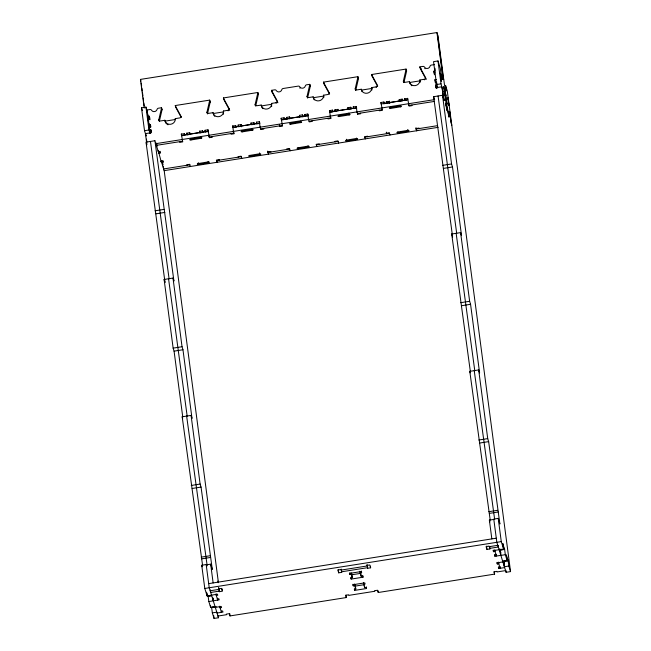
<?xml version="1.0" encoding="UTF-8"?>
<svg xmlns="http://www.w3.org/2000/svg" width="651" height="651" viewBox="0 0 651 651"><rect width="100%" height="100%" fill="white"/><g stroke="black" fill="none" stroke-linecap="round" stroke-linejoin="round"><path stroke-width="0.98" d="M207.466 113.925L210.2 102.109A1.514 1.392 -17.2 0 0 210.192 101.808L209.671 100.116L175.274 105.543A1.514 1.392 -17.2 0 0 175.388 105.934L181.019 116.326A1.505 1.383 -17.2 0 1 179.717 117.929L175.274 118.628A5.265 4.834 -17.2 0 1 170.717 124.26A5.265 4.834 -17.2 0 1 164.898 120.272L160.447 120.972A1.505 1.383 -17.2 0 1 158.787 119.833L161.505 108.123A1.505 1.383 -17.2 0 0 161.513 107.724L158.388 108.212A1.505 1.383 -17.2 0 0 157.111 109.352A3.011 2.767 -17.2 0 1 151.52 110.239A1.505 1.383 -17.2 0 0 149.999 109.539L146.874 110.035L148.241 118.14L149.73 117.904L149.966 119.735M355.706 90.497L358.449 78.681A1.514 1.392 -17.2 0 0 358.441 78.38L357.92 76.688L323.523 82.116A1.514 1.392 -17.2 0 0 323.637 82.506L329.268 92.898A1.505 1.383 -17.2 0 1 327.966 94.501L323.514 95.201A5.265 4.834 -17.2 0 1 318.966 100.832A5.265 4.834 -17.2 0 1 313.139 96.844L308.696 97.544A1.505 1.383 -17.2 0 1 307.028 96.405L309.754 84.695A1.497 1.375 -17.2 0 0 309.77 84.394L306.637 84.785A1.505 1.383 -17.2 0 0 305.36 85.924A3.011 2.767 -17.2 0 1 299.769 86.811A1.505 1.383 -17.2 0 0 298.248 86.111L283.104 88.503A1.505 1.383 -17.2 0 0 281.826 89.643A3.011 2.767 -17.2 0 1 276.236 90.53A1.505 1.383 -17.2 0 0 274.714 89.83L271.589 90.326A1.481 1.359 -17.2 0 0 271.662 90.619L277.334 101.1A1.505 1.383 -17.2 0 1 276.032 102.712L271.581 103.411A5.265 4.834 -17.2 0 1 267.024 109.034A5.265 4.834 -17.2 0 1 261.206 105.055L256.754 105.755A1.505 1.383 -17.2 0 1 255.094 104.616L257.812 92.906A1.505 1.383 -17.2 0 0 257.829 92.499L223.431 97.935A1.497 1.375 -17.2 0 0 223.545 98.317L229.176 108.709A1.505 1.383 -17.2 0 1 227.874 110.32L223.423 111.02A5.265 4.834 -17.2 0 1 218.874 116.651A5.265 4.834 -17.2 0 1 213.048 112.664L208.605 113.364A1.505 1.383 -17.2 0 1 206.937 112.224L209.671 100.417A1.514 1.392 -17.2 0 0 209.671 100.116M159.308 121.534L162.026 109.824A1.505 1.383 -17.2 0 0 162.042 109.417L161.513 107.724M255.843 105.34L258.341 94.598A1.505 1.383 -17.2 0 0 258.349 94.2L257.829 92.499M307.557 98.106L310.275 86.396A1.497 1.375 -17.2 0 0 310.291 86.095L309.762 84.296M355.625 90.212L355.186 88.796L357.92 76.989A1.514 1.392 -17.2 0 0 357.92 76.688M403.775 82.604L403.343 81.188L406.061 69.478A1.505 1.383 -17.2 0 0 406.069 69.071L371.68 74.507A1.497 1.375 -17.2 0 0 371.794 74.889L377.425 85.281A1.505 1.383 -17.2 0 1 376.123 86.892L371.672 87.592A5.265 4.834 -17.2 0 1 367.115 93.223A5.265 4.834 -17.2 0 1 361.297 89.236L356.846 89.936A1.505 1.383 -17.2 0 1 355.186 88.796M404.092 81.912L406.582 71.171A1.505 1.383 -17.2 0 0 406.598 70.772L406.069 69.071M144.221 108.066L140.445 79.406L436.943 32.55L437.993 35.943L443.713 79.43M146.149 135.978L144.522 130.696L141.503 107.806L145.954 107.106L147.395 111.76M490.211 520.157L469.786 371.347L478.68 369.939L487.721 438.611L488.649 441.622L499.895 523.998L498.218 518.383L493.775 519.091L496.827 542.307L506.104 572.294L510.555 571.594L447.27 90.937L445.553 85.371L446.277 90.863L444.527 85.208L443.803 79.715L442.053 74.059L442.778 79.552L441.028 73.888L440.304 68.396L438.001 60.95L433.55 61.65L436.561 84.54L437.651 88.064M403.343 81.188A1.505 1.383 -17.2 0 0 405.003 82.327L409.455 81.627A5.265 4.834 -17.2 0 0 415.273 85.606A5.265 4.834 -17.2 0 0 419.83 79.983L424.273 79.284A1.505 1.383 -17.2 0 0 425.575 77.672L419.911 67.191A1.481 1.359 -17.2 0 1 419.83 66.898L422.963 66.402A1.505 1.383 -17.2 0 1 424.476 67.102A3.011 2.767 -17.2 0 0 430.067 66.215A1.505 1.383 -17.2 0 1 431.344 65.076L434.469 64.587M309.502 86.111L310.283 85.989M421.14 68.469L420.359 68.599A1.481 1.359 -17.2 0 0 420.432 68.884L426.104 79.373L425.664 77.957M147.72 116.448L149.201 116.212L149.73 117.904M434.282 74.255L433.835 71.228L435.316 70.992M433.835 71.228L434.355 72.928L435.104 72.806M149.095 125.765L148.078 119.19L149.649 119.239M164.898 120.272L165.159 121.119L175.534 119.483L175.274 118.628M213.048 112.664L213.316 113.51L223.692 111.874L223.423 111.02M261.206 105.055L261.466 105.901L271.841 104.258L271.581 103.411M313.139 96.844L313.4 97.691L323.783 96.055L323.514 95.201M361.297 89.236L361.557 90.082L371.933 88.446L371.672 87.592M409.455 81.627L409.715 82.474L420.09 80.83L419.83 79.983M148.835 124.911L150.316 124.683L150.755 126.091M435.397 82.726L434.949 79.699L436.43 79.463M148.867 126.693L150.845 126.375M151.537 131.64L150.055 131.876L149.527 130.176L149.193 127.661L150.682 127.425L150.316 124.683M435.307 82.441L436.797 82.213M150.088 129.297L150.267 133.536M144.522 130.696L148.965 129.988L150.055 133.512M436.561 84.54L441.012 83.841L443.005 91.864L442.835 91.303M149.527 130.176L151.008 129.94L151.447 131.356M436.089 87.991L435.641 84.964L437.122 84.728L436.959 83.466M435.641 84.964L436.17 86.656L437.562 86.144M146.825 144.115L145.442 133.626L151.374 132.69L151.008 129.94M436.007 87.706L441.931 86.77L443.437 98.211M179.603 141.772L179.774 142.341L182.744 141.869L181.312 134.033L184.363 133.846M187.016 134.83L186.747 133.178L189.71 132.706L190.238 134.407M199.947 133.081L199.597 131.144L202.648 130.957M205.301 131.941L205.032 130.281L207.994 129.818L208.515 131.51L206.294 131.868M233.432 131.486L232.7 125.912L235.752 125.724M238.404 126.709L238.136 125.049L241.106 124.585L241.627 126.278L239.405 126.636M241.106 124.585L241.285 125.96L251.164 124.398L250.985 123.023L254.036 122.836M256.689 123.82L256.421 122.16L259.383 121.696L259.912 123.389M279.417 125.993L279.596 126.563L282.558 126.091L281.126 118.262L284.096 117.79L284.617 119.491M286.831 119.052L286.562 117.4L289.532 116.928L290.053 118.628L288.572 118.864M299.729 117.164L299.411 115.365L302.381 114.901L302.951 116.944M304.847 114.511L307.809 114.039L308.338 115.74L305.376 116.204L304.847 114.511L305.116 116.163M329.552 110.605L332.523 110.133L333.043 111.834L330.081 112.306L329.552 110.605L330.285 116.179M335.257 111.402L334.988 109.742L338.04 109.563M348.155 109.514L347.837 107.716L350.808 107.244L351.239 108.66M353.542 108.514L353.273 106.854L356.325 106.674M379.24 110.222L379.419 110.792L382.381 110.32L380.949 102.484L383.911 102.012L384.44 103.712L383.699 103.826M386.653 103.281L386.385 101.621L389.436 101.442M399.234 99.595L402.196 99.123L402.725 100.824L399.755 101.287L399.234 99.595L399.543 101.393M404.938 100.392L404.67 98.732L407.721 98.553M184.274 133.561L184.453 134.936L186.927 134.545M189.71 132.706L189.889 134.082L199.776 132.519M202.559 130.672L202.738 132.047L205.211 131.657M235.67 125.44L235.849 126.815L238.315 126.424M253.947 122.551L254.134 123.926L256.6 123.535M284.096 117.79L284.275 119.166L286.749 118.775M289.532 116.928L289.711 118.303L299.59 116.741M302.381 114.901L302.56 116.277L305.026 115.886M332.523 110.133L332.702 111.508L335.175 111.118M348.016 109.091L338.138 110.654L337.959 109.278M350.808 107.244L350.987 108.619L353.452 108.229M383.911 102.012L384.09 103.387L386.564 102.996M389.347 101.157L389.526 102.532L399.413 100.97M402.196 99.123L402.375 100.498L404.849 100.108M181.499 135.489L208.182 131.266M232.895 127.368L259.578 123.145M281.322 119.711L308.004 115.487M329.748 112.062L356.431 107.838M381.136 103.94L407.819 99.717M184.803 135.262L181.832 135.733L181.312 134.033M186.747 133.178L187.268 134.871L188.749 134.635M203.079 132.373L200.117 132.845L199.597 131.144M236.191 127.14L233.229 127.612L232.7 125.912M254.476 124.251L251.514 124.723L250.985 123.023M258.919 123.552L256.95 123.861L256.421 122.16M283.877 119.605L281.655 119.955L281.126 118.262M300.925 116.911L302.902 116.594M334.988 109.742L335.517 111.443L336.998 111.207M351.328 108.945L348.366 109.417L347.837 107.716M354.543 108.44L356.764 108.082M387.646 103.208L389.876 102.85M406.672 100.197L405.191 100.433L404.67 98.732M154.922 140.73L146.027 142.138L165.037 282.485L164.109 279.466L173.003 278.067L173.931 281.077L154.922 140.73L158.421 152.041L159.902 151.813L160.252 152.944L158.364 153.237M452.242 234.051L433.623 96.69L442.517 95.282L444.153 100.563L443.616 97.251M155.719 143.684L434.673 99.603M156.248 145.385L182.557 141.226M233.953 133.105L209.24 137.003L208.719 135.31M260.636 128.882L282.379 125.448M309.062 121.232L330.806 117.798M357.489 113.575L382.194 109.677M434.217 101.45L408.877 105.454L408.356 103.761M207.994 129.818L209.427 137.654L212.389 137.182L212.218 136.62M356.96 111.882L357.676 114.226L360.638 113.754L360.467 113.193M160.87 161.35L162.758 161.049L163.108 162.18L161.627 162.416L161.407 160.773M163.539 168.959L189.848 164.801M241.244 156.679L216.531 160.585L217.06 162.278M289.671 149.022L267.927 152.464L267.748 151.089M316.353 144.807L338.097 141.373M364.78 137.158L389.485 133.252M407.77 130.363L397.899 132.007A1.131 0.439 -7.5 0 0 396.915 132.601A1.131 0.439 -7.5 0 0 398.16 132.853L408.047 131.29A1.131 0.439 -7.5 0 0 409.023 130.688A1.131 0.439 -7.5 0 0 407.778 130.444L408.031 131.209L398.152 132.771L397.891 131.925M415.989 127.661L416.176 129.036L437.61 125.643M198.254 163.474L198.514 164.321L208.393 162.758L208.133 161.912L198.262 163.556A1.131 0.439 -7.5 0 0 197.277 164.15A1.131 0.439 -7.5 0 0 198.522 164.402L208.41 162.84A1.131 0.439 -7.5 0 0 209.386 162.237A1.131 0.439 -7.5 0 0 208.141 161.993M308.078 145.954L308.216 146.988L298.329 148.55L298.068 147.696M346.495 140.046L346.755 140.893L356.642 139.33L356.382 138.484L346.503 140.128A1.131 0.439 -7.5 0 0 345.526 140.722A1.131 0.439 -7.5 0 0 346.771 140.974L356.65 139.412A1.131 0.439 -7.5 0 0 357.635 138.809A1.131 0.439 -7.5 0 0 356.39 138.565M259.537 153.872A1.131 0.439 -7.5 0 1 260.774 154.116A1.131 0.439 -7.5 0 1 259.798 154.718L249.911 156.281A1.131 0.439 -7.5 0 1 248.674 156.028A1.131 0.439 -7.5 0 1 249.65 155.434L259.529 153.791L259.79 154.637L249.903 156.199L249.642 155.353M164.06 170.66L438.139 127.344M155.068 210.802L163.962 209.394M442.664 165.354L451.558 163.946L452.494 166.965L461.535 235.629L460.599 232.61L451.704 234.018L470.323 371.379M155.996 213.821L164.89 212.413M443.6 168.373L452.494 166.965M164.109 279.466L173.142 348.13L182.044 346.731L182.972 349.742L192.012 418.414L191.077 415.395L182.182 416.795L202.616 565.605M460.745 302.682L469.64 301.275L470.567 304.294L479.608 372.958L478.68 369.939M173.142 348.13L174.077 351.149L182.972 349.742M461.673 305.701L470.567 304.294M191.223 485.467L200.117 484.059L201.053 487.078L212.299 569.446L210.664 564.165L206.221 564.873M478.819 440.011L487.721 438.611M192.159 488.478L201.053 487.078M479.754 443.03L488.649 441.622M201.2 557.15L210.094 555.742M488.795 511.694L497.69 510.286M201.72 558.843L210.615 557.435M489.324 513.395L498.218 511.987M216.075 593.842L216.287 595.494L217.776 595.258L217.434 594.176L207.091 595.909L204.788 588.463L201.729 565.247L206.18 564.539L209.231 587.755L217.052 613.03L222.976 612.095L222.626 610.963L221.145 611.199M491.839 538.89L489.373 520.125L493.816 519.417M208.686 583.638L496.29 538.19M204.788 588.463L501.278 541.608L503.581 549.053L493.173 550.6L493.507 551.682L494.996 551.446L494.776 549.802M210.167 590.774L218.712 589.424L218.5 587.78M497.763 545.326L489.218 546.677L489.039 546.108L486.077 546.58L486.948 549.411L489.918 548.939L489.593 546.466M218.712 589.424L218.541 588.862L221.503 588.39L222.382 591.222L219.411 591.686L219.241 591.124L210.688 592.475L210.363 590.001M489.528 546.726L489.739 548.37L498.292 547.019L498.072 545.375M341.669 572.367L341.498 571.806L367.481 567.696L367.66 568.258L370.622 567.794L369.752 564.962L366.782 565.434L366.961 565.996L340.969 570.105L340.798 569.535L337.828 570.007L338.707 572.839L341.669 572.367L341.238 569.072M211.673 595.51L208.117 596.08L208.841 601.573L210.59 607.228L215.033 606.529M500.163 549.924L504.606 549.216L505.331 554.717L507.08 560.373L502.637 561.072M211.502 595.755L207.946 596.316L207.156 593.769M504.606 549.216L504.256 548.085L504.435 549.46L499.992 550.168L499.813 548.793M359.913 571.261L360.133 572.913L361.614 572.677L361.264 571.545L349.408 573.417L349.758 574.548L351.239 574.32L352.289 577.714L350.808 577.95L351.158 579.081L363.014 577.201L362.802 575.557M351.605 574.8L360.499 573.401M217.353 598.936L218.834 598.7L219.184 599.831L208.841 601.573M496.054 554.896L494.573 555.124L494.923 556.255L505.331 554.717M360.133 572.913L361.183 576.306L362.664 576.07L363.014 577.201M216.067 606.691L211.616 607.391L212.34 612.884L214.057 618.45L218.508 617.75L218.248 615.756M508.83 566.028L508.105 560.535L503.662 561.243L504.387 566.736L508.83 566.028L510.555 571.594M211.445 607.635L215.896 606.935M503.492 561.479L507.943 560.78L507.756 559.404L508.105 560.535M215.302 607.375L221.226 606.439L221.576 607.57L220.095 607.806L219.883 606.154M502.897 561.927L496.965 562.863L497.315 563.994L498.796 563.758L498.585 562.106M363.413 582.58L363.632 584.232L365.113 583.996L364.763 582.865L352.907 584.736L353.257 585.867L354.738 585.631L355.788 589.033L354.307 589.261L354.657 590.392L366.513 588.52L366.301 586.876M355.104 586.12L363.999 584.712M363.632 584.232L364.682 587.625L366.163 587.389L366.513 588.52M499.846 567.151L498.365 567.387L498.715 568.518L504.647 567.582M212.34 612.884L216.783 612.184L218.508 617.75M217.979 616.049L226.532 614.699L226.353 614.129L229.323 613.665L230.023 615.927L346.348 597.545L346.023 595.071M505.583 570.601L497.03 571.952L496.859 571.383L493.889 571.855L494.589 574.117L378.264 592.5L377.564 590.237L374.602 590.701L374.781 591.271L348.79 595.38L348.61 594.811L345.648 595.283L346.348 597.545M377.474 86.111L372.315 76.59A1.497 1.375 -17.2 0 1 372.201 76.208M329.325 93.728L324.165 84.199A1.514 1.392 -17.2 0 1 324.052 83.816M277.855 102.801L272.224 92.409A1.481 1.359 -17.2 0 1 272.11 92.027M229.697 110.41L224.074 100.018A1.497 1.375 -17.2 0 1 223.96 99.636L223.431 97.935M181.076 117.156L175.916 107.627A1.514 1.392 -17.2 0 1 175.803 107.244M440.377 73.799L441.459 81.229L440.353 73.27L440.654 74.735M447.929 98.228L449.011 105.657L447.912 97.691L448.205 99.164M441.142 79.609L441.402 80.455M448.694 104.03L448.962 104.884M445.764 94.997L445.935 95.559L443.648 86.591L445.862 100.303M444.796 95.29L444.975 95.852M446.545 100.946L447.082 104.258L446.383 101.995M450.289 113.827L449.589 111.565L450.126 114.877M448.506 112.281L445.65 103.037L446.187 106.349M450.907 120.826L450.728 120.264L451.794 125.269M448.694 114.462L448.873 115.032M446.366 107.724L448.873 115.837M434.949 79.699L435.714 83.222M433.623 96.69L434.437 99.326M424.273 79.284L424.452 79.845M419.83 66.898L420.383 68.697M406.151 69.763L406.582 71.171M411.855 105.071L412.026 105.633L409.064 106.105L407.632 98.268M419.146 128.646L418.975 128.076L416.005 128.548L416.705 130.81M451.704 234.018L452.64 237.037M416.176 129.036L416.697 130.729M389.526 102.532L389.794 103.379M386.385 101.621L386.906 103.322M469.786 371.347L470.25 372.86M377.507 85.566L377.686 86.135M376.123 86.892L376.294 87.454M380.949 102.484L381.47 104.184M371.68 74.507L372.226 76.305M390.022 135.026L389.322 132.763L386.36 133.235L386.531 133.797L386.32 132.153M504.435 549.46L502.857 543.561L503.581 549.053M507.943 560.78L506.356 554.88L507.08 560.373M357.993 77.371L358.432 78.787M504.273 563.221L503.923 562.09L504.541 566.761M500.31 551.202L500.896 553.09M489.373 520.125L489.91 521.882M367.758 136.767L367.579 136.197L364.617 136.669L365.317 138.932M494.654 550.364L496.404 556.027L496.168 554.196M498.446 562.627L500.196 568.282L499.96 566.451M353.273 106.854L353.802 108.554M489.739 548.37L489.918 548.939M339.204 116.472L338.943 115.618L348.822 114.055L349.091 114.91L339.212 116.545A1.131 0.439 -7.5 0 1 337.975 116.301A1.131 0.439 -7.5 0 1 338.951 115.699L348.838 114.137A1.131 0.439 -7.5 0 1 350.075 114.389A1.131 0.439 -7.5 0 1 349.099 114.983L348.855 113.152M329.357 93.174L329.618 94.029M323.523 82.116L324.076 83.914M330.277 116.098L330.985 118.441L328.023 118.913L327.852 118.344M338.634 143.147L337.934 140.885L334.964 141.357L335.143 141.918M309.835 84.98L310.275 86.396M307.028 96.405L307.296 97.259M312.032 120.842L312.211 121.403L309.241 121.875L308.533 119.532M319.332 144.424L319.153 143.855L316.191 144.327L316.891 146.589M299.411 115.365L299.94 117.066M308.216 146.988L307.956 146.133L298.077 147.785A1.131 0.439 -7.5 0 0 297.1 148.379A1.131 0.439 -7.5 0 0 298.345 148.631L308.224 147.069A1.131 0.439 -7.5 0 0 309.209 146.467A1.131 0.439 -7.5 0 0 307.964 146.223M289.711 118.303L289.841 118.726M290.777 124.121L290.517 123.275L300.396 121.713A1.131 0.439 -7.5 0 1 301.649 122.038A1.131 0.439 -7.5 0 1 300.672 122.632L300.477 121.184M286.562 117.4L287.132 119.442M277.416 101.385L277.684 102.231M276.032 102.712L276.203 103.273M271.589 90.326L272.142 92.125M290.208 150.804L289.508 148.542L286.538 149.014L286.717 149.575M257.902 93.191L258.341 94.598M263.606 128.499L263.785 129.061L260.815 129.533L260.107 127.189M270.897 152.074L270.726 151.504L267.764 151.976L268.464 154.238M255.094 104.616L255.534 106.032M241.285 125.96L241.545 126.807M238.136 125.049L238.665 126.75M229.266 108.994L229.437 109.563M227.874 110.32L228.053 110.882M233.424 131.404L234.132 133.748L231.17 134.22L230.991 133.65M241.773 158.453L241.073 156.191L238.111 156.663L238.29 157.225M209.744 100.799L210.183 102.215M206.937 112.224L207.376 113.64M219.509 160.195L219.33 159.625L216.368 160.097L217.068 162.359M205.032 130.281L205.553 131.982M190.955 139.9L190.694 139.045L200.581 137.483A1.131 0.439 -7.5 0 1 201.834 137.817A1.131 0.439 -7.5 0 1 200.85 138.411L200.614 136.58M181.108 116.602L181.287 117.172M175.274 105.543L175.827 107.342M190.385 166.575L189.685 164.312L186.723 164.784L186.894 165.346M161.594 108.408L162.026 109.824M158.787 119.833L159.047 120.687M140.445 79.406L140.974 81.106M156.419 143.212L157.29 146.036M162.254 162.066L163.124 164.898M158.413 151.235L161.456 162.66L161.22 160.83M161.627 162.416L164.198 170.725L218.435 582.71L217.914 581.017M148.078 119.19L148.347 120.036M141.503 107.806L142.374 110.597M145.442 133.626L145.962 135.327M146.296 143.017L146.841 144.782M182.182 416.795L182.654 418.308M215.953 594.412L217.703 600.067L217.467 598.236M219.745 606.667L221.495 612.331M201.729 565.247L202.192 566.752M148.591 120.801C147.655 115.675 149.356 129.004 149.372 126.693M449.751 112.045L451.257 123.487M448.336 111.712L449.06 117.213L448.523 114.706M445.406 92.247L446.912 103.696M437.464 34.251L443.193 77.738M444.877 90.554L447.164 107.952M436.943 32.55L442.664 76.037M444.348 88.853L446.643 106.251M446.716 108.855L446.895 110.231L445.821 103.607M442.46 88.471L443.966 99.912M505.843 570.309L506.104 572.294M438.001 60.95L441.012 83.841M442.517 95.282L451.558 163.946M460.599 232.61L469.64 301.275M498.218 518.383L501.278 541.608M500.66 552.333L500.131 549.826L500.888 555.417M494.662 519.457L474.229 370.647M434.958 68.249L435.193 70.08M456.693 233.351L438.074 95.982M474.774 370.679L456.148 233.318M434.355 72.928L434.599 74.759M436.17 86.656L436.406 88.487M498.503 566.866L498.715 568.518M497.104 562.342L497.315 563.994M494.711 554.611L494.923 556.255M493.295 550.038L493.507 551.682M494.264 571.643L494.589 574.117M486.517 546.116L486.948 549.411M407.803 129.459L408.047 131.29M400.308 105.495L400.487 106.862A1.131 0.439 -7.5 0 0 401.472 106.268A1.131 0.439 -7.5 0 0 400.227 106.015L390.348 107.578A1.131 0.439 -7.5 0 0 389.363 108.18A1.131 0.439 -7.5 0 0 390.608 108.424L400.479 106.788L400.219 105.934L390.331 107.496L390.6 108.343L390.413 106.976M357.456 112.574L357.676 114.226M356.243 106.39L356.976 111.964M356.471 138.036L356.65 139.412M346.544 139.249L346.755 140.893M378.052 590.848L378.264 592.5M370.411 566.142L370.622 567.794M307.809 114.039L308.541 119.613M367.05 564.401L367.66 568.258M364.462 585.973L364.682 587.625M361.395 571.033L361.614 572.677M360.752 573.01L361.183 576.306M355.243 584.907L355.788 589.033M354.518 583.988L354.738 585.631M354.437 588.748L354.657 590.392M351.743 573.596L352.289 577.714M353.037 584.224L353.257 585.867M351.019 572.668L351.239 574.32M350.938 577.429L351.158 579.081M349.538 572.904L349.758 574.548M338.268 569.544L338.707 572.839M279.377 124.911L279.596 126.563M259.383 121.696L260.115 127.27M259.554 152.887L259.798 154.718M252.059 128.922L252.246 130.29A1.131 0.439 -7.5 0 0 253.223 129.695A1.131 0.439 -7.5 0 0 251.978 129.443L242.099 131.006A1.131 0.439 -7.5 0 0 241.114 131.608A1.131 0.439 -7.5 0 0 242.359 131.852L252.23 130.216L251.97 129.362L242.091 130.924L242.351 131.779L242.172 130.403M209.207 136.002L209.427 137.654M208.222 161.464L208.41 162.84M198.295 162.677L198.514 164.321M229.697 613.454L230.023 615.927M222.056 588.748L222.268 590.4M162.896 160.537L163.108 162.18M218.98 588.39L219.411 591.686M163.255 166.623L163.67 169.016M218.801 587.829L219.241 591.124M160.032 151.292L160.252 152.944M158.201 150.397L158.421 152.041M156.191 143.269L156.557 146.011M156.159 143.798L156.378 145.442M173.003 278.067L182.044 346.731M191.077 415.395L200.117 484.059M210.664 564.165L213.137 582.938M212.926 598.123L213.17 599.953M212.893 598.025L213.259 600.775M149.201 116.212L149.567 118.954M147.671 113.795L148.713 121.688M148.973 123.666L149.494 127.612M207.189 565.874L186.634 416.095M213.666 615.464L214.057 618.45M169.089 278.799L150.471 141.438M187.171 416.127L168.552 278.766M145.954 107.106L148.965 129.988M210.346 605.397L210.59 607.228M141.234 83.084L141.625 86.046M141.885 88.023L142.276 90.985M142.536 92.963L142.927 95.933M143.187 97.902L143.578 100.872M143.838 102.85L144.229 105.812M206.611 592.247L207.091 595.909M146.467 139.143L146.857 142.121M174.077 351.149L182.728 416.827M299.663 87.926A1.505 1.383 -17.2 0 1 300.038 88.178M424.745 68.469A1.505 1.383 -17.2 0 1 425.005 68.794M168.039 124.772A5.265 4.834 -17.2 0 1 167.299 124.39M166.64 123.902A5.265 4.834 -17.2 0 1 165.159 121.119M223.61 113.477A5.265 4.834 -17.2 0 1 223.366 114.259M214.797 116.293A5.265 4.834 -17.2 0 1 213.308 113.51M271.768 105.869A5.265 4.834 -17.2 0 1 271.524 106.65M262.947 108.676A5.265 4.834 -17.2 0 1 261.466 105.901M323.783 96.055A5.265 4.834 -17.2 0 1 323.702 97.658M314.327 99.88A5.265 4.834 -17.2 0 1 313.4 97.691M371.933 88.446A5.265 4.834 -17.2 0 1 371.859 90.05M362.046 91.596A5.265 4.834 -17.2 0 1 361.557 90.082M420.09 80.83A5.265 4.834 -17.2 0 1 420.017 82.441M411.855 85.745A5.265 4.834 -17.2 0 1 411.196 85.248M410.203 83.987A5.265 4.834 -17.2 0 1 409.715 82.474M200.589 137.564L190.702 139.127A1.131 0.439 -7.5 0 0 189.726 139.729A1.131 0.439 -7.5 0 0 190.971 139.973L200.842 138.338L200.581 137.483M300.404 121.786L290.525 123.348A1.131 0.439 -7.5 0 0 289.54 123.95A1.131 0.439 -7.5 0 0 290.785 124.195L300.664 122.559L300.396 121.713"/></g></svg>
